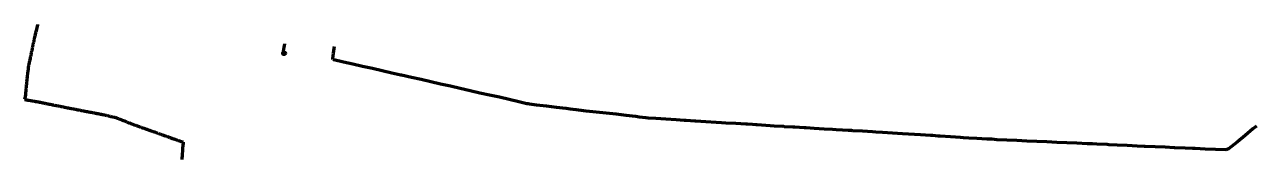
# Model space of a CAD drawing. Header units: metres. Extents: x 602313 to 604741, y 1147636 to 1148001.
# Drawn here: x 602313 to 603830, y 1147746 to 1147912 of the extents above; entities that cross this region are included whole.
import ezdxf

# ---------------------------------------------------------------- set-up
doc = ezdxf.new("R2010")
doc.units = ezdxf.units.M
doc.header["$MEASUREMENT"] = 0
doc.linetypes.add('DGN Style 4', pattern=[216.602832, 108.23377, -54.116885, 0.135292, -54.116885])
doc.linetypes.add('DGN Style 5', pattern=[94.704549, 40.587664, -54.116885])
for name, color, linetype, lineweight in [('TF_G_---_Ledn-_1', 40, 'DGN Style 4', 100), ('TF_G_---_MaRe-_2', 40, 'Continuous', 40), ('TF_G_DIS_Ledn-_2', 40, 'DGN Style 5', 70)]:
    doc.layers.add(name, color=color, linetype=linetype, lineweight=lineweight)

# ---------------------------------------------------------------- blocks, each defined once
blk = doc.blocks.new('MR')
at = {"layer": 'TF_G_---_MaRe-_2', "linetype": 'Continuous'}
for p, q in [((-1.197742, 0.004556), (-1.197742, -0.001694)), ((-1.047742, 0.154556), (-1.047742, -0.151694)), ((-0.897742, 0.304556), (-0.897742, -0.301694)), ((-0.747742, 0.454556), (-0.747742, -0.451694)), ((-0.597742, 0.604556), (-0.597742, -0.601694)), ((-0.447742, 0.754556), (-0.447742, -0.751694)), ((-0.297742, 0.904556), (-0.297742, -0.901694)), ((-0.147742, 1.054556), (-0.147742, -1.051694)), ((0.002258, 1.204556), (0.002258, -1.201694)), ((0.152258, 1.054556), (0.152258, -1.051694)), ((0.302258, 0.904556), (0.302258, -0.901694)), ((0.452258, 0.754556), (0.452258, -0.751694)), ((0.602258, 0.604556), (0.602258, -0.601694)), ((0.752258, 0.454556), (0.752258, -0.451694)), ((0.902258, 0.304556), (0.902258, -0.301694)), ((1.052258, 0.154556), (1.052258, -0.151694)), ((1.202258, 0.004556), (1.202258, -0.001694))]:
    blk.add_line(p, q, dxfattribs=at)
blk.add_circle((0.002258, 0.001431), 2.406498, dxfattribs=at)
blk.add_3dface([(0.002258, 1.204556), (1.205383, 0.001431), (0.002258, -1.201694), (-1.200867, 0.001431)], dxfattribs=at)

msp = doc.modelspace()

# ---------------------------------------------------------------- linework, layer by layer
at = {"layer": 'TF_G_---_Ledn-_1'}
msp.add_polyline3d([(603829.656468, 1147787.26451, 39.2376), (603825.463534, 1147783.796989, 39.22), (603816.015335, 1147775.933427, 39.08), (603806.367531, 1147768.083767, 38.95), (603795.509416, 1147759.238183, 38.9), (603792.195044, 1147758.054297, 38.8), (603779.20329, 1147758.593334, 38.77), (603766.721489, 1147759.121203, 38.78), (603754.461083, 1147759.705361, 38.7), (603751.071543, 1147759.783425, 38.72), (603742.107568, 1147760.162103, 38.91), (603729.305385, 1147760.686634, 38.91), (603728.53619, 1147760.722071, 38.86), (603717.473769, 1147761.231811, 38.77), (603705.103764, 1147761.828313, 38.76), (603692.811216, 1147762.333681, 38.86), (603691.531632, 1147762.369296, 38.9), (603682.786267, 1147762.683281, 39.03), (603670.494655, 1147763.237651, 39.03), (603658.106806, 1147763.964959, 38.83), (603648.223779, 1147764.411024, 38.6), (603648.02284, 1147764.365933, 38.55), (603645.785821, 1147764.510484, 38.61), (603633.436565, 1147765.176218, 38.89), (603627.849764, 1147765.417275, 38.9), (603621.144369, 1147765.69058, 38.9), (603608.78198, 1147766.226734, 38.83), (603596.330038, 1147766.725399, 38.81), (603584.177453, 1147767.227232, 38.77), (603571.856464, 1147767.772756, 38.83), (603559.476002, 1147768.408701, 38.81), (603547.174058, 1147768.904434, 38.75), (603534.754192, 1147769.53093, 38.8), (603522.501643, 1147770.035717, 38.74), (603510.060813, 1147770.613004, 38.6), (603503.818133, 1147771.04714, 38.32), (603497.930598, 1147771.225038, 38.43), (603485.631917, 1147771.929803, 38.44), (603475.503227, 1147772.591747, 38.5), (603469.061149, 1147773.019762, 38.52), (603465.375326, 1147773.273675, 38.52), (603453.099561, 1147774.127651, 38.36), (603440.564049, 1147774.967885, 38.39), (603438.03681, 1147775.13793, 38.4), (603431.535695, 1147775.667357, 38.38), (603428.506894, 1147775.757168, 38.39), (603416.178837, 1147776.453089, 38.35), (603394.032057, 1147777.854733, 38.29), (603381.625542, 1147778.641826, 38.24), (603369.26884, 1147779.397926, 38.27), (603361.02677, 1147779.912169, 38.34), (603357.061325, 1147780.181149, 38.41), (603344.733411, 1147780.906087, 38.45), (603332.376103, 1147781.672218, 38.51), (603331.356906, 1147781.712543, 38.56), (603326.912272, 1147782.01149, 38.53), (603320.127622, 1147782.355984, 38.58), (603312.425187, 1147782.799838, 38.64), (603307.67997, 1147783.064643, 38.69), (603297.580249, 1147783.725441, 38.75), (603285.263737, 1147784.510975, 38.64), (603275.334062, 1147785.119009, 38.66), (603273.016627, 1147785.254732, 38.61), (603261.397766, 1147785.916589, 38.29), (603260.548345, 1147785.973215, 38.3), (603259.068758, 1147786.01274, 38.33), (603248.348279, 1147786.616034, 38.6), (603247.818696, 1147786.636987, 38.62), (603236.171378, 1147787.389039, 38.48), (603231.017103, 1147787.71106, 38.3), (603225.812868, 1147788.035057, 38.3), (603215.025149, 1147788.760104, 38.4), (603213.526516, 1147788.849421, 38.41), (603209.351262, 1147789.152722, 38.34), (603203.228015, 1147789.545105, 38.21), (603201.200589, 1147789.675359, 38.25), (603188.892296, 1147790.390513, 38.36), (603176.654382, 1147791.113892, 38.4), (603170.960718, 1147791.487277, 38.36), (603164.488446, 1147791.936502, 38.24), (603152.00136, 1147792.685752, 38.2), (603139.68166, 1147793.340311, 38.24), (603138.513043, 1147793.423576, 38.22), (603127.543388, 1147794.052741, 38.19), (603127.303379, 1147794.057234, 38.18), (603125.375162, 1147794.165548, 38.15), (603115.197829, 1147794.888463, 38.15), (603102.591485, 1147795.709484, 38.23), (603090.435537, 1147796.531699, 38.4), (603080.808392, 1147797.273878, 38.38), (603078.163328, 1147797.526645, 38.42), (603069.930401, 1147798.499884, 38.47), (603065.870046, 1147799.000796, 38.5), (603053.667998, 1147800.504364, 38.61), (603041.352607, 1147801.90033, 38.73), (603029.036802, 1147803.235264, 38.9), (603016.811213, 1147804.548615, 38.98), (603004.564245, 1147805.852804, 38.88), (603001.171713, 1147806.260242, 38.91), (602992.302201, 1147807.357745, 38.68), (602984.919484, 1147808.294344, 38.85), (602980.060514, 1147808.921928, 38.92), (602967.867041, 1147810.36411, 39.13), (602955.534576, 1147811.859828, 39.19), (602943.368807, 1147813.19283, 39.21), (602934.738285, 1147814.234842, 39.21), (602933.333755, 1147814.552616, 39.26), (602931.640836, 1147814.916828, 39.3), (602921.805123, 1147817.242486, 39.4), (602909.779856, 1147820.103122, 39.45), (602897.762398, 1147822.832348, 39.5), (602885.662987, 1147825.513777, 39.57), (602873.612224, 1147828.084197, 39.73), (602861.56458, 1147830.834633, 39.76), (602849.576137, 1147833.563713, 39.95), (602837.540439, 1147836.413755, 40.05), (602825.37204, 1147839.096914, 39.63), (602813.412198, 1147841.764815, 39.38), (602801.396149, 1147844.555035, 39.48), (602789.308284, 1147847.326079, 39.62), (602777.368487, 1147849.94415, 39.61), (602776.402407, 1147850.163515, 39.62), (602765.359474, 1147852.634014, 39.71), (602753.580646, 1147855.298759, 39.82), (602741.293173, 1147858.083706, 39.75), (602729.155949, 1147860.846696, 39.68), (602717.118103, 1147863.566724, 39.9), (602705.687507, 1147866.154643, 39.88), (602693.822182, 1147869.010957, 39.87), (602692.879058, 1147869.380531, 39.86), (602692.690925, 1147870.493836, 39.74), (602693.640552, 1147876.966338, 39.76), (602694.265105, 1147882.735143, 39.73), (602694.585739, 1147885.491815, 39.6867)], dxfattribs=at)
at = {"layer": 'TF_G_DIS_Ledn-_2'}
for points in [[(602329.12, 1147912.28, 5.23), (602329.02, 1147911.91, 3.48), (602328.08, 1147908.3, 41.24), (602327.671644, 1147906.727926, 41.230274), (602327.23, 1147904.8, 41.22), (602326.9, 1147903.37, 41.21), (602326.74, 1147902.66, 41.22), (602326.06107, 1147899.688101, 41.252564), (602325.970293, 1147899.619636, 41.253614), (602325.7, 1147898.33, 41.27), (602325.34, 1147896.68, 41.25), (602325.07, 1147895.39, 41.26), (602324.76, 1147893.94, 41.3), (602324.58, 1147893.1, 41.43), (602324.48, 1147892.65, 41.5), (602324.41, 1147892.32, 41.44), (602324.18, 1147891.26, 41.29), (602324.04, 1147890.6, 41.18), (602323.96, 1147890.23, 41.16), (602323.81, 1147889.5, 41.27), (602323.71, 1147889.03, 41.34), (602323.63, 1147888.68, 41.33), (602323.46, 1147887.87, 41.27), (602322.79, 1147884.71, 41.38), (602322.63, 1147883.98, 41.41), (602322.52, 1147883.45, 41.44), (602322.45, 1147883.12, 41.43), (602322.42, 1147882.97, 41.44), (602321.899512, 1147880.557686, 41.430497), (602321.79, 1147880.01, 41.43), (602321.73, 1147879.75, 41.37), (602321.51, 1147878.65, 40.93), (602321.39, 1147878.05, 40.73), (602321.14, 1147876.83, 40.04), (602321.14, 1147876.82, 40.03), (602320.91, 1147875.69, 39.81), (602320.68, 1147874.55, 39.8), (602320.41, 1147873.24, 39.77), (602320.2, 1147872.19, 39.82), (602319.82, 1147870.33, 39.88), (602319.3, 1147867.78, 39.96), (602318.45, 1147863.56, 40.06), (602318.33, 1147863, 40.08), (602318.31, 1147862.88, 40.07), (602318.1, 1147861.87, 39.95), (602317.64, 1147859.6, 39.87), (602317.563742, 1147859.199417, 39.861044), (602317.45, 1147858.3, 39.83), (602317.37, 1147857.59, 39.85), (602316.75, 1147852.38, 39.95), (602316.27, 1147848.39, 40.06), (602316.12, 1147847.1, 40.09), (602315.98, 1147845.96, 40.14), (602315.943581, 1147845.618863, 40.145485), (602315.76, 1147843.65, 40.2), (602315.61, 1147842.1, 40.07), (602315.6, 1147842.03, 40.06), (602315.59, 1147841.85, 40.06), (602315.57, 1147841.64, 40.09), (602315.5, 1147840.88, 40.17), (602315.46, 1147840.49, 40.09), (602315.4, 1147839.87, 40), (602315.3, 1147838.81, 40.16), (602315.22, 1147837.89, 40.25), (602315, 1147835.55, 40.34), (602314.96, 1147835.16, 40.38), (602314.94, 1147834.9, 40.42), (602314.901919, 1147834.518375, 40.471034), (602314.89, 1147834.37, 40.49), (602314.82, 1147833.55, 40.79), (602314.78, 1147833.1, 40.95), (602314.73, 1147832.46, 41.38), (602314.72, 1147832.39, 41.43), (602314.72, 1147832.35, 41.43), (602314.69, 1147832.03, 41.52), (602314.68, 1147831.87, 41.53), (602314.63, 1147831.34, 41.82), (602314.58, 1147830.68, 41.93), (602314.55, 1147830.35, 41.94), (602314.5, 1147829.71, 42.02), (602314.47, 1147829.37, 42.02), (602314.29, 1147827.3, 42.02), (602314.169278, 1147825.840562, 42.028595), (602314.16, 1147825.75, 42.03), (602313.63, 1147821.54, 42.07), (602313.576222, 1147821.171361, 42.084601), (602313.21, 1147820.07, 42.14), (602313.203568, 1147820.049217, 42.139925), (602313.26, 1147820, 42.14), (602313.371412, 1147819.915477, 42.148763), (602313.42, 1147819.91, 42.15), (602315.18, 1147819.68, 42.12), (602315.34, 1147819.66, 42.12), (602315.79, 1147819.6, 42.08), (602316.62, 1147819.49, 41.99), (602316.83, 1147819.46, 41.98), (602316.99, 1147819.44, 41.98), (602317.900603, 1147819.324959, 42.018299), (602318.41, 1147819.23, 42.03), (602318.55, 1147819.21, 42.06), (602320.53, 1147818.87, 42.14), (602321.35, 1147818.73, 42.16), (602322.57553, 1147818.522513, 42.192787), (602325.19, 1147818.05, 42.26), (602325.23, 1147818.04, 42.26), (602325.29, 1147818.03, 42.26), (602326.48, 1147817.82, 42.18), (602326.62, 1147817.79, 42.24), (602327.41, 1147817.65, 42.27), (602327.77, 1147817.59, 42.26), (602328.68, 1147817.42, 42.22), (602329.77, 1147817.23, 42.25), (602330.05, 1147817.18, 42.27), (602330.93, 1147817.02, 42.29), (602331.21, 1147816.97, 42.27), (602331.664125, 1147816.89093, 42.278361), (602331.94, 1147816.83, 42.28), (602332.24, 1147816.77, 42.26), (602332.6, 1147816.69, 42.32), (602333.01, 1147816.61, 42.32), (602333.4, 1147816.53, 42.33), (602333.5, 1147816.51, 42.33), (602334.17, 1147816.36, 42.31), (602334.42, 1147816.31, 42.3), (602334.67, 1147816.26, 42.31), (602335.31, 1147816.12, 42.32), (602336.77, 1147815.82, 42.35), (602336.94, 1147815.78, 42.35), (602337.21, 1147815.73, 42.35), (602338.2, 1147815.52, 42.34), (602339.06, 1147815.34, 42.37), (602339.22, 1147815.31, 42.36), (602339.29, 1147815.29, 42.38), (602339.55, 1147815.24, 42.39), (602340.46, 1147815.05, 42.4), (602341.8, 1147814.77, 42.42), (602341.86, 1147814.75, 42.42), (602342.14, 1147814.7, 42.43), (602342.3, 1147814.66, 42.42), (602342.63, 1147814.59, 42.43), (602343.119238, 1147814.49219, 42.445753), (602343.92, 1147814.34, 42.47), (602344.46, 1147814.23, 42.45), (602344.83, 1147814.16, 42.47), (602346.27, 1147813.88, 42.5), (602346.41, 1147813.85, 42.52), (602347.45, 1147813.65, 42.53), (602347.89, 1147813.56, 42.53), (602348.33, 1147813.48, 42.54), (602348.51, 1147813.44, 42.55), (602349.17, 1147813.32, 42.52), (602349.58, 1147813.24, 42.55), (602351.85, 1147812.8, 42.6), (602352.17, 1147812.73, 42.55), (602352.35, 1147812.7, 42.56), (602352.76, 1147812.62, 42.64), (602353.5, 1147812.47, 42.66), (602354.12, 1147812.35, 42.6), (602354.21, 1147812.34, 42.57), (602354.51, 1147812.28, 42.64), (602354.91, 1147812.2, 42.66), (602355.23, 1147812.14, 42.66), (602356.04, 1147811.98, 42.66), (602356.44, 1147811.9, 42.71), (602356.79, 1147811.84, 42.72), (602357.44, 1147811.71, 42.74), (602357.81, 1147811.64, 42.77), (602358.14, 1147811.57, 42.8), (602359, 1147811.41, 42.8), (602359.17, 1147811.38, 42.79), (602359.33, 1147811.34, 42.79), (602360.166709, 1147811.182651, 42.806814), (602360.25, 1147811.16, 42.81), (602361.29, 1147810.95, 42.85), (602361.94, 1147810.82, 42.87), (602362.62, 1147810.68, 42.89), (602365.9, 1147810, 42.96), (602366.44, 1147809.89, 42.98), (602367.477871, 1147809.676435, 43.003523), (602367.65, 1147809.65, 43.01), (602368.45, 1147809.49, 43.02), (602368.56, 1147809.47, 43.03), (602370.33, 1147809.12, 43.1), (602370.55, 1147809.08, 43.09), (602370.73, 1147809.04, 43.1), (602370.74, 1147809.04, 43.1), (602373.45, 1147808.51, 43.19), (602373.86, 1147808.43, 43.2), (602373.88, 1147808.43, 43.2), (602375.37, 1147808.14, 43.17), (602375.98, 1147808.02, 43.22), (602377.1, 1147807.8, 43.22), (602377.191597, 1147807.782934, 43.23332), (602377.85, 1147807.65, 43.29), (602378.33, 1147807.56, 43.28), (602378.82, 1147807.46, 43.3), (602380.12, 1147807.21, 43.38), (602380.18, 1147807.2, 43.38), (602381.13, 1147807.02, 43.41), (602381.37, 1147806.97, 43.41), (602382.83, 1147806.69, 43.45), (602385.77, 1147806.12, 43.48), (602386.08, 1147806.06, 43.48), (602386.69, 1147805.94, 43.56), (602386.77, 1147805.92, 43.55), (602386.9, 1147805.9, 43.56), (602387.56, 1147805.77, 43.53), (602387.9, 1147805.71, 43.54), (602389.45, 1147805.41, 43.61), (602389.47, 1147805.4, 43.61), (602389.93, 1147805.31, 43.62), (602390.94, 1147805.12, 43.62), (602391.37, 1147805.04, 43.61), (602391.46, 1147805.02, 43.63), (602391.63, 1147804.98, 43.65), (602391.67, 1147804.98, 43.65), (602392.06, 1147804.9, 43.67), (602393.84, 1147804.56, 43.68), (602394.2, 1147804.49, 43.7), (602394.58, 1147804.41, 43.7), (602395.06, 1147804.32, 43.7), (602396.870218, 1147803.969983, 43.715473), (602396.98, 1147803.96, 43.72), (602397.319244, 1147803.911185, 43.751642), (602397.93, 1147803.8, 43.82), (602398.45, 1147803.71, 43.78), (602398.96, 1147803.62, 43.77), (602399.39, 1147803.54, 43.79), (602399.78, 1147803.47, 43.84), (602399.98, 1147803.43, 43.84), (602400.36, 1147803.36, 43.87), (602400.79, 1147803.29, 43.78), (602401.06, 1147803.24, 43.79), (602402.232371, 1147803.033264, 43.922487), (602402.39, 1147803, 43.94), (602403.42, 1147802.81, 43.88), (602403.83, 1147802.73, 43.89), (602404.03, 1147802.69, 43.93), (602404.16, 1147802.67, 43.95), (602404.44, 1147802.61, 43.94), (602404.75, 1147802.55, 43.92), (602404.82, 1147802.54, 43.9), (602406.526487, 1147802.217864, 43.978067), (602406.73, 1147802.19, 43.99), (602406.905489, 1147802.159835, 43.987863), (602408.06, 1147801.89, 44.01), (602408.2, 1147801.86, 43.99), (602408.45, 1147801.8, 44.01), (602408.65, 1147801.75, 44.06), (602409.45, 1147801.57, 44.1), (602411.38, 1147801.11, 44.13), (602411.97, 1147800.98, 44.08), (602413.46, 1147800.63, 44.11), (602414.22, 1147800.45, 44.22), (602414.45, 1147800.4, 44.22), (602414.75, 1147800.33, 44.13), (602415.15, 1147800.23, 44.22), (602415.98, 1147800.04, 44.23), (602416.74, 1147799.86, 44.17), (602416.97, 1147799.81, 44.24), (602418.05, 1147799.55, 44.29), (602418.5, 1147799.45, 44.33), (602418.81, 1147799.38, 44.34), (602419.38, 1147799.24, 44.35), (602423.73, 1147798.22, 44.48), (602423.92, 1147798.18, 44.45), (602424.13, 1147798.13, 44.42), (602425.631798, 1147797.776088, 44.485848), (602426.43, 1147797.47, 44.54), (602427.04, 1147797.22, 44.53), (602427.2, 1147797.16, 44.51), (602428.89, 1147796.49, 44.42), (602430.02, 1147796.05, 44.37), (602430.74, 1147795.77, 44.37), (602430.79, 1147795.75, 44.37), (602430.81, 1147795.74, 44.37), (602431.57, 1147795.44, 44.3), (602432.27, 1147795.16, 44.27), (602433.1, 1147794.84, 44.24), (602433.49, 1147794.68, 44.27), (602433.74, 1147794.58, 44.24), (602434.12, 1147794.43, 44.2), (602434.63, 1147794.23, 44.16), (602436.02, 1147793.68, 44.07), (602436.13, 1147793.64, 44.06), (602436.84, 1147793.36, 44.15), (602437.6, 1147793.06, 44.05), (602437.77, 1147793, 44), (602437.89, 1147792.95, 43.99), (602438.74, 1147792.61, 44.02), (602439.24, 1147792.42, 44.04), (602439.25, 1147792.41, 44.04), (602439.62, 1147792.26, 44), (602441.49, 1147791.53, 43.83), (602441.838074, 1147791.392407, 43.781036), (602441.878478, 1147791.401817, 43.788216), (602442.03, 1147791.34, 43.77), (602442.46, 1147791.18, 43.78), (602443.84, 1147790.67, 43.74), (602444.26, 1147790.52, 43.65), (602444.38, 1147790.47, 43.64), (602444.89, 1147790.28, 43.62), (602445.09, 1147790.21, 43.6), (602445.1942, 1147790.165769, 43.591445), (602445.27, 1147790.14, 43.59), (602446.15, 1147789.79, 43.55), (602447.99, 1147789.07, 43.39), (602448.22, 1147788.98, 43.38), (602448.26, 1147788.96, 43.38), (602448.588943, 1147788.827517, 43.334798), (602448.71, 1147788.79, 43.32), (602449.09, 1147788.65, 43.29), (602449.46, 1147788.51, 43.34), (602449.88, 1147788.36, 43.31), (602450.63, 1147788.09, 43.27), (602451.09, 1147787.92, 43.23), (602451.82, 1147787.66, 43.21), (602453.06, 1147787.21, 43.15), (602453.39, 1147787.09, 43.12), (602453.5, 1147787.05, 43.12), (602453.61291, 1147787.007479, 43.112788), (602454.49, 1147786.7, 43.05), (602454.62, 1147786.65, 43.02), (602454.76, 1147786.6, 43.04), (602454.93, 1147786.54, 43.15), (602455.25, 1147786.42, 43.05), (602456.44, 1147786, 43.03), (602456.91, 1147785.83, 42.94), (602457.24, 1147785.72, 42.93), (602458.5, 1147785.26, 42.87), (602458.93, 1147785.11, 42.81), (602459.08, 1147785.06, 42.82), (602459.19, 1147785.02, 42.81), (602460.13, 1147784.68, 42.75), (602463.3, 1147783.55, 42.67), (602463.41, 1147783.51, 42.66), (602463.42, 1147783.51, 42.66), (602463.56, 1147783.46, 42.66), (602465.34, 1147782.82, 42.61), (602465.75, 1147782.68, 42.61), (602466.31, 1147782.47, 42.61), (602466.66, 1147782.35, 42.54), (602467.1, 1147782.19, 42.5), (602467.73, 1147781.97, 42.51), (602467.85, 1147781.92, 42.5), (602468.1, 1147781.84, 42.57), (602468.53, 1147781.68, 42.48), (602468.72, 1147781.61, 42.47), (602468.83, 1147781.57, 42.46), (602469.463633, 1147781.350423, 42.416024), (602469.67, 1147781.27, 42.4), (602470.1, 1147781.12, 42.2), (602470.37, 1147781.03, 42.2), (602470.94, 1147780.83, 42.2), (602470.99, 1147780.81, 42.21), (602471.02, 1147780.79, 42.21), (602471.34, 1147780.68, 42.39), (602471.71, 1147780.55, 42.43), (602471.87, 1147780.5, 42.44), (602472.3, 1147780.34, 42.35), (602472.98, 1147780.1, 42.28), (602473.72, 1147779.84, 42.27), (602473.86, 1147779.79, 42.29), (602474.55, 1147779.54, 42.27), (602475.12, 1147779.34, 42.33), (602476.64, 1147778.8, 42.29), (602477.4, 1147778.53, 42.18), (602477.43, 1147778.52, 42.18), (602477.51, 1147778.49, 42.18), (602478, 1147778.32, 42.23), (602479, 1147777.96, 42.22), (602479.33, 1147777.84, 42.22), (602479.37, 1147777.83, 42.22), (602480.01, 1147777.6, 42.19), (602480.61, 1147777.39, 42.23), (602481.2, 1147777.18, 42.24), (602481.46, 1147777.09, 42.26), (602482, 1147776.9, 42.24), (602482.29, 1147776.8, 42.22), (602483.07, 1147776.52, 42.34), (602484.34, 1147776.07, 42.37), (602484.57, 1147775.98, 42.34), (602484.75, 1147775.92, 42.33), (602484.87, 1147775.88, 42.35), (602485.29, 1147775.73, 42.39), (602485.63, 1147775.61, 42.4), (602486.5, 1147775.3, 42.53), (602487.14, 1147775.07, 42.53), (602487.35, 1147775, 42.5), (602488.333628, 1147774.654193, 42.468169), (602488.72, 1147774.51, 42.46), (602488.95, 1147774.43, 42.52), (602491.17, 1147773.63, 42.56), (602491.66, 1147773.45, 42.56), (602492.02, 1147773.32, 42.57), (602492.45, 1147773.17, 42.57), (602495.26, 1147772.16, 42.56), (602496.58, 1147771.68, 42.6), (602496.93, 1147771.55, 42.6), (602498.3, 1147771.06, 42.6), (602500.09, 1147770.42, 42.65), (602500.21, 1147770.38, 42.64), (602500.28, 1147770.35, 42.65), (602501.8, 1147769.8, 42.53), (602502.71, 1147769.48, 42.57), (602507.173006, 1147767.867104, 42.594181), (602507.36, 1147767.82, 42.6), (602508.227328, 1147767.576196, 42.601075), (602508.176429, 1147766.517382, 42.610451), (602507.98, 1147763.56, 42.64), (602507.96, 1147763.28, 42.64), (602507.72, 1147759.73, 42.66), (602507.57, 1147757.48, 42.68), (602507.56, 1147757.3, 42.67), (602507.55, 1147757.19, 42.67), (602507.54, 1147757.09, 42.68), (602507.22, 1147752.24, 42.74), (602507.2, 1147752.03, 42.74), (602507.18, 1147751.74, 42.75), (602507.11, 1147750.6, 42.76), (602506.92, 1147747.89, 42.78), (602506.85, 1147746.79, 42.82), (602506.827808, 1147746.520097, 42.828256), (602506.82, 1147746.36, 42.84)], [(602633.13, 1147888.49, 41.12), (602633.09, 1147888.31, 41.12), (602632.694774, 1147886.470203, 41.262759), (602632.63, 1147886.1, 41.29), (602632.607258, 1147885.978279, 41.273884), (602632.53, 1147885.53, 41.21), (602632.53, 1147885.52, 41.21), (602632.52, 1147885.46, 41.22), (602632.4, 1147884.75, 41.39), (602632.33, 1147884.35, 41.37), (602632.23, 1147883.71, 41.31), (602632.14, 1147883.23, 41.32), (602632.07, 1147882.81, 41.31), (602631.37, 1147878.65, 41.3), (602631.34, 1147878.46, 41.3), (602631.32, 1147878.34, 41.31), (602631.01, 1147876.53, 41.47), (602630.96, 1147876.22, 41.47), (602630.947091, 1147876.167264, 41.458135), (602631.1, 1147876.14, 41.47), (602631.14, 1147876.13, 41.47), (602631.69, 1147876.03, 41.44), (602632.423742, 1147875.901678, 41.389023), (602632.47, 1147876.16, 41.37), (602632.626687, 1147877.034538, 41.31972)]]:
    msp.add_polyline3d(points, dxfattribs=at)

# ---------------------------------------------------------------- block references
at = {"layer": 'TF_G_---_MaRe-_2', "linetype": 'Continuous'}
msp.add_blockref('MR', (602632.626687, 1147877.034538, 42.11972), dxfattribs=at)

doc.saveas('drawing.dxf')
